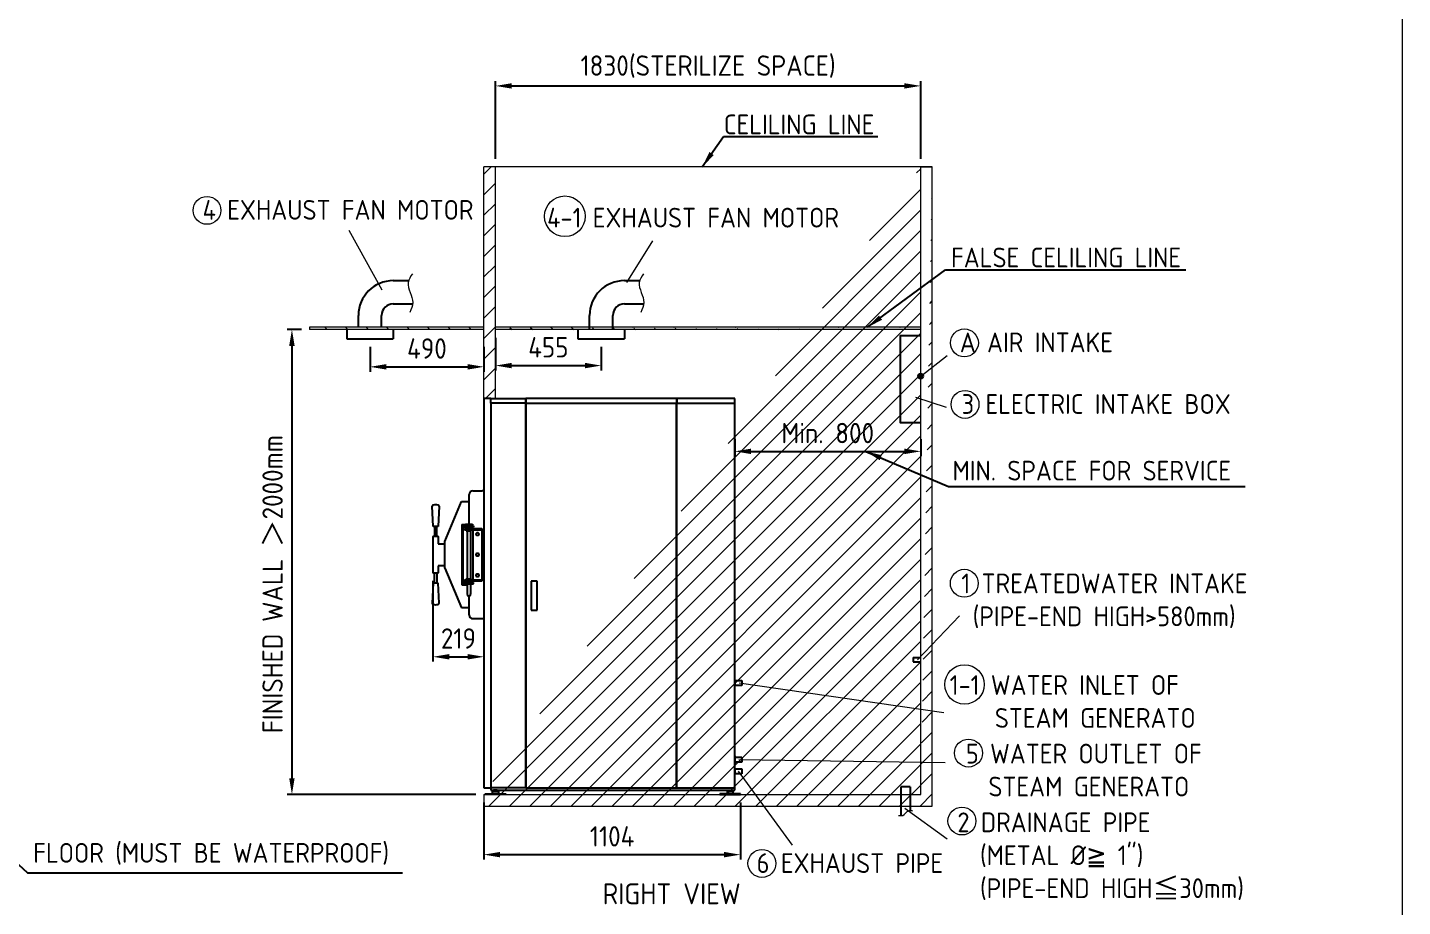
# Model space of a CAD drawing. Header units: millimetres. Extents: x -215875 to 27954, y -2277 to 15904.
# Drawn here: x 22036 to 27954, y 2395 to 6177 of the extents above; entities that cross this region are included whole.
import ezdxf

# ---------------------------------------------------------------- set-up
doc = ezdxf.new("R2010")
doc.units = ezdxf.units.MM
doc.header["$MEASUREMENT"] = 0
doc.linetypes.add('HIDDEN', pattern=[9.525, 6.35, -3.175])
doc.layers.get('0').update_dxf_attribs({"lineweight": 25})
for name, color, linetype, lineweight in [('D', 3, 'Continuous', 13), ('DIM', 3, 'Continuous', 9), ('F', 7, 'Continuous', 15), ('H', 2, 'HIDDEN', 15), ('S', 4, 'Continuous', 15)]:
    doc.layers.add(name, color=color, linetype=linetype, lineweight=lineweight)
doc.styles.get("Standard").update_dxf_attribs({"font": 'KAIU.TTF'})
doc.styles.add('STU25', font='isocp2.shx')
doc.dimstyles.new('STU25', dxfattribs={"dimscale": 35, "dimtxt": 2.5, "dimasz": 2, "dimexe": 0.6, "dimexo": 1, "dimgap": 1, "dimtad": 1, "dimdsep": 46, "dimtxsty": 'STU25', "dimcen": 2, "dimazin": 2, "dimtfac": 1, "dimtmove": 0, "dimatfit": 3, "dimfxl": 0, "dimtolj": 1, "dimtzin": 0, "dimarcsym": 0})
doc.dimstyles.new('STU25$7', dxfattribs={"dimscale": 35, "dimtxt": 2.5, "dimasz": 2, "dimexe": 1.25, "dimexo": 0.625, "dimgap": 1, "dimtad": 0, "dimdec": 4, "dimdsep": 46, "dimtxsty": 'STU25', "dimcen": 2.5, "dimazin": 2, "dimtfac": 1, "dimtdec": 4, "dimtmove": 0, "dimatfit": 3, "dimfxl": 0, "dimtolj": 1, "dimtzin": 0, "dimarcsym": 0})
pattern_1 = [(45, (222423.63, 18353.284), (-44.194174, 44.194174), [])]
pattern_2 = [(135, (222423.63, 18353.284), (-44.194174, -44.194174), [])]

# ---------------------------------------------------------------- blocks, each defined once
blk = doc.blocks.new('*D1')
at = {"layer": 'D', "color": 0, "lineweight": -2}
for p, q in [((24050.1, 4841.8), (24050.1, 4701.1)), ((24505.1, 4802.6), (24505.1, 4701.1)), ((24120.1, 4722.1), (24435.1, 4722.1))]:
    blk.add_line(p, q, dxfattribs=at)
at = {"layer": 'D', "color": 0}
for points in [[(24120.1, 4733.8), (24120.1, 4710.5), (24050.1, 4722.1)], [(24435.1, 4710.5), (24435.1, 4733.8), (24505.1, 4722.1)]]:
    blk.add_solid(points, dxfattribs=at)
at = {"layer": 'Defpoints', "color": 0}
for p in [(24050.1, 4876.8), (24505.1, 4837.6), (24505.1, 4722.1)]:
    blk.add_point(p, dxfattribs=at)
at = {"layer": 'D', "color": 0, "insert": (24277.6, 4800.9), "char_height": 87.5, "attachment_point": 5, "style": 'STU25'}
blk.add_mtext('\\A1;455', dxfattribs=at)
blk = doc.blocks.new('*D5')
at = {"layer": 'D', "color": 0, "lineweight": -2}
for p, q in [((25080.1, 4405.2), (25080.1, 4332)), ((25880.1, 4405.2), (25880.1, 4332)), ((25150.1, 4353), (25810.1, 4353))]:
    blk.add_line(p, q, dxfattribs=at)
at = {"layer": 'D', "color": 0}
for points in [[(25150.1, 4364.7), (25150.1, 4341.3), (25080.1, 4353)], [(25810.1, 4341.3), (25810.1, 4364.7), (25880.1, 4353)]]:
    blk.add_solid(points, dxfattribs=at)
at = {"layer": 'Defpoints', "color": 0}
for p in [(25080.1, 4440.2), (25880.1, 4440.2), (25880.1, 4353)]:
    blk.add_point(p, dxfattribs=at)
at = {"layer": 'D', "color": 0, "insert": (25480.1, 4431.7), "char_height": 87.5, "attachment_point": 5, "style": 'STU25'}
blk.add_mtext('\\A1;{\\Fisocp2.shx;Min. 800}', dxfattribs=at)
blk = doc.blocks.new('*D8')
at = {"layer": 'D', "color": 0, "lineweight": -2}
for p, q in [((24000.1, 2841.8), (24000.1, 2596.9)), ((25104.1, 2842.3), (25104.1, 2596.9)), ((24070.1, 2617.9), (25034.1, 2617.9))]:
    blk.add_line(p, q, dxfattribs=at)
at = {"layer": 'D', "color": 0}
for points in [[(24070.1, 2629.6), (24070.1, 2606.2), (24000.1, 2617.9)], [(25034.1, 2606.2), (25034.1, 2629.6), (25104.1, 2617.9)]]:
    blk.add_solid(points, dxfattribs=at)
at = {"layer": 'Defpoints', "color": 0}
for p in [(24000.1, 2876.8), (25104.1, 2877.3), (25104.1, 2617.9)]:
    blk.add_point(p, dxfattribs=at)
at = {"layer": 'D', "color": 0, "insert": (24552.1, 2696.7), "char_height": 87.5, "attachment_point": 5, "style": 'STU25'}
blk.add_mtext('\\A1;1104', dxfattribs=at)
blk = doc.blocks.new('*D11')
at = {"layer": 'D', "color": 0, "lineweight": -2}
for p, q in [((23510.1, 4802.6), (23510.1, 4695.7)), ((24000.1, 4802.6), (24000.1, 4695.7)), ((23580.1, 4716.7), (23930.1, 4716.7))]:
    blk.add_line(p, q, dxfattribs=at)
at = {"layer": 'D', "color": 0}
for points in [[(23580.1, 4728.4), (23580.1, 4705), (23510.1, 4716.7)], [(23930.1, 4705), (23930.1, 4728.4), (24000.1, 4716.7)]]:
    blk.add_solid(points, dxfattribs=at)
at = {"layer": 'Defpoints', "color": 0}
for p in [(23510.1, 4837.6), (24000.1, 4837.6), (24000.1, 4716.7)]:
    blk.add_point(p, dxfattribs=at)
at = {"layer": 'D', "color": 0, "insert": (23755.1, 4795.5), "char_height": 87.5, "attachment_point": 5, "style": 'STU25'}
blk.add_mtext('\\A1;490', dxfattribs=at)
blk = doc.blocks.new('*D13')
at = {"layer": 'Defpoints', "color": 0}
for p in [(23781.1, 3830.5), (24000.1, 3635.4), (24000.1, 3469.2)]:
    blk.add_point(p, dxfattribs=at)
at = {"layer": 'DIM', "color": 0, "lineweight": -2}
for p, q in [((23781.1, 3795.5), (23781.1, 3448.2)), ((24000.1, 3600.4), (24000.1, 3448.2)), ((23851.1, 3469.2), (23930.1, 3469.2))]:
    blk.add_line(p, q, dxfattribs=at)
at = {"layer": 'DIM', "color": 0}
for points in [[(23851.1, 3480.9), (23851.1, 3457.5), (23781.1, 3469.2)], [(23930.1, 3457.5), (23930.1, 3480.9), (24000.1, 3469.2)]]:
    blk.add_solid(points, dxfattribs=at)
at = {"layer": 'DIM', "color": 0, "insert": (23890.6, 3547.9), "char_height": 87.5, "attachment_point": 5, "style": 'STU25'}
blk.add_mtext('\\A1;219', dxfattribs=at)
blk = doc.blocks.new('*D18')
at = {"layer": 'D', "color": 0, "lineweight": -2}
for p, q in [((23215.1, 4876.8), (23152.9, 4876.8)), ((23173.9, 4806.8), (23173.9, 2946.8)), ((23965.1, 2876.8), (23152.9, 2876.8))]:
    blk.add_line(p, q, dxfattribs=at)
at = {"layer": 'D', "color": 0}
for points in [[(23185.6, 4806.8), (23162.2, 4806.8), (23173.9, 4876.8)], [(23162.2, 2946.8), (23185.6, 2946.8), (23173.9, 2876.8)]]:
    blk.add_solid(points, dxfattribs=at)
at = {"layer": 'Defpoints', "color": 0}
for p in [(23250.1, 4876.8), (23173.9, 2876.8), (24000.1, 2876.8)]:
    blk.add_point(p, dxfattribs=at)
at = {"layer": 'D', "color": 0, "insert": (23047, 3140.2), "char_height": 87.5, "attachment_point": 1, "rotation": 90, "style": 'STU25'}
blk.add_mtext('\\A1;{\\Fisocp2.shx;FINISHED WALL \\f新細明體|b0|i0|c136|p16;＞\\Fisocp2.shx;2000mm}', dxfattribs=at)
blk = doc.blocks.new('*D21')
at = {"layer": 'D', "color": 0, "lineweight": -2}
for p, q in [((24050.1, 5611.8), (24050.1, 5946.3)), ((24120.1, 5925.3), (25810.1, 5925.3)), ((25880.1, 5611.8), (25880.1, 5946.3))]:
    blk.add_line(p, q, dxfattribs=at)
at = {"layer": 'D', "color": 0}
for points in [[(24120.1, 5936.9), (24120.1, 5913.6), (24050.1, 5925.3)], [(25810.1, 5913.6), (25810.1, 5936.9), (25880.1, 5925.3)]]:
    blk.add_solid(points, dxfattribs=at)
at = {"layer": 'Defpoints', "color": 0}
for p in [(25880.1, 5925.3), (24050.1, 5576.8), (25880.1, 5576.8)]:
    blk.add_point(p, dxfattribs=at)
at = {"layer": 'D', "color": 0, "insert": (24965.1, 6008.4), "char_height": 87.5, "attachment_point": 5, "style": 'STU25'}
blk.add_mtext('\\A1;{\\Fisocp2.shx;1830(STERILIZE SPACE)}', dxfattribs=at)

msp = doc.modelspace()

# ---------------------------------------------------------------- hatches: boundary and pattern name
msp.add_hatch(color=256).paths.add_polyline_path([(25890.828, 4676.763, 1), (25869.307, 4676.763, 1)])
at = {"layer": 'H', "ltscale": 5}
h = msp.add_hatch(dxfattribs=at)
h.set_pattern_fill('ANSI31', color=256, scale=500, style=0)
h.set_pattern_definition(pattern_1)
h.paths.add_polyline_path([(25880.068, 5576.763), (25930.068, 5576.763)], flags=16)
h.paths.add_polyline_path([(25880.068, 5576.763), (25930.068, 5576.763)], flags=16)
h.paths.add_polyline_path([(25880.068, 5576.763), (25930.068, 5576.763)], flags=0)
h.paths.add_polyline_path([(25880.068, 5576.763), (25930.068, 5576.763)], flags=0)
h.paths.add_polyline_path([(25880.068, 5576.763), (25930.068, 5576.763)], flags=0)
h.paths.add_polyline_path([(25880.068, 5576.763), (25930.068, 5576.763)], flags=0)
h.paths.add_polyline_path([(25880.068, 5576.763), (25930.068, 5576.763)], flags=0)
h.paths.add_polyline_path([(25880.068, 5576.763), (25930.068, 5576.763)], flags=0)
h.paths.add_polyline_path([(25880.068, 5576.763), (25930.068, 5576.763)], flags=0)
h.paths.add_polyline_path([(25880.068, 5576.763), (25930.068, 5576.763)], flags=0)
h.paths.add_polyline_path([(25880.068, 5576.763), (25930.068, 5576.763)], flags=0)
h.paths.add_polyline_path([(25880.068, 5576.763), (25930.068, 5576.763)], flags=0)
h.paths.add_polyline_path([(25880.068, 5576.763), (25930.068, 5576.763)], flags=0)
h.paths.add_polyline_path([(25880.068, 5576.763), (25930.068, 5576.763)], flags=0)
h.paths.add_polyline_path([(25880.068, 5576.763), (25930.068, 5576.763)], flags=0)
h.paths.add_polyline_path([(25880.068, 5576.763), (25930.068, 5576.763)], flags=0)
h.paths.add_polyline_path([(25880.068, 5576.763), (25930.068, 5576.763)], flags=0)
h.paths.add_polyline_path([(25880.068, 5576.763), (25930.068, 5576.763)], flags=0)
h.paths.add_polyline_path([(25880.068, 5576.763), (25930.068, 5576.763)], flags=0)
h.paths.add_polyline_path([(25880.068, 5576.763), (25930.068, 5576.763)], flags=0)
h.paths.add_polyline_path([(25880.068, 5576.763), (25930.068, 5576.763)], flags=0)
h.paths.add_polyline_path([(25880.068, 5576.763), (25930.068, 5576.763)], flags=0)
h.paths.add_polyline_path([(25880.068, 5576.763), (25930.068, 5576.763)], flags=0)
h.paths.add_polyline_path([(25880.068, 5576.763), (25930.068, 5576.763)], flags=0)
h.paths.add_polyline_path([(25880.068, 5576.763), (25930.068, 5576.763)], flags=0)
h.paths.add_polyline_path([(25880.068, 5576.763), (25930.068, 5576.763)], flags=0)
h.paths.add_polyline_path([(25880.068, 5576.763), (25930.068, 5576.763)], flags=0)
h.paths.add_polyline_path([(25880.068, 5576.763), (25930.068, 5576.763)], flags=0)
h.paths.add_polyline_path([(25880.068, 5576.763), (25930.068, 5576.763)], flags=0)
h.paths.add_polyline_path([(25880.068, 5576.763), (25930.068, 5576.763)], flags=0)
edge = h.paths.add_edge_path()
edge.add_line((25930.068, 2826.763), (25930.068, 5576.763))
edge.add_line((25880.068, 2876.763), (25880.068, 5576.763))
edge.add_line((24000.068, 2826.763), (25930.068, 2826.763))
edge.add_line((24000.068, 2876.763), (25880.068, 2876.763))
edge.add_line((24000.068, 2876.763), (24000.068, 2826.763))
h = msp.add_hatch(dxfattribs=at)
h.set_pattern_fill('ANSI31', color=256, scale=500, style=0)
h.set_pattern_definition(pattern_1)
h.paths.add_polyline_path([(24050.068, 5576.763), (24000.068, 5576.763), (24000.068, 4579.763), (24050.068, 4579.763)])
at = {"layer": 'H'}
h = msp.add_hatch(dxfattribs=at)
h.set_pattern_fill('ANSI31', color=256, scale=500, angle=90, style=0)
h.set_pattern_definition(pattern_2)
h.paths.add_polyline_path([(23999.337, 4886.763), (23249.337, 4886.763), (23249.337, 4876.763), (23999.337, 4876.763)])
h = msp.add_hatch(dxfattribs=at)
h.set_pattern_fill('ANSI31', color=256, scale=500, angle=90, style=0)
h.set_pattern_definition(pattern_2)
h.paths.add_polyline_path([(25880.068, 4876.148), (25880.068, 4886.763)])
h.paths.add_polyline_path([(25880.068, 4876.148), (25880.068, 4886.763)], flags=16)
h.paths.add_polyline_path([(25880.068, 4876.148), (25880.068, 4886.763)], flags=0)
edge = h.paths.add_edge_path()
edge.add_line((25880.068, 4886.763), (24050.068, 4886.763))
edge.add_line((25880.068, 4876.763), (24050.068, 4876.763))
edge.add_line((24050.068, 4876.763), (24050.068, 4888.141))

# ---------------------------------------------------------------- linework, layer by layer
for p, q in [((23610.068, 5087.512), (23675.988, 5087.512)), ((24605.068, 5087.512), (24670.988, 5087.512)), ((23610.068, 4987.512), (23693.362, 4987.512)), ((24605.068, 4987.512), (24688.362, 4987.512)), ((23460.068, 4886.763), (23460.068, 4937.512)), ((23560.068, 4886.763), (23560.068, 4937.512)), ((24455.068, 4876.763), (24455.068, 4937.512)), ((24555.068, 4876.763), (24555.068, 4937.512)), ((23410.068, 4876.763), (23410.068, 4837.62)), ((23610.068, 4876.763), (23610.068, 4837.62)), ((24405.068, 4876.763), (24405.068, 4837.62)), ((24605.068, 4876.763), (24605.068, 4837.62)), ((23410.068, 4837.62), (23610.068, 4837.62)), ((24405.068, 4837.62), (24605.068, 4837.62)), ((24000.068, 4579.763), (24000.068, 2904.763)), ((24030.068, 4579.763), (24000.068, 4579.763)), ((24030.068, 4559.763), (24030.068, 4579.763)), ((24030.068, 4579.763), (24180.068, 4579.763)), ((24030.068, 4559.763), (24030.068, 2904.763)), ((24180.068, 4559.763), (24030.068, 4559.763)), ((24180.068, 4579.763), (24180.068, 4559.763)), ((24180.068, 4559.763), (24180.068, 2904.763)), ((24181.068, 4559.763), (24181.068, 4579.763)), ((24829.068, 4579.763), (24181.068, 4579.763)), ((24181.068, 2904.763), (24181.068, 4559.763)), ((24181.068, 4559.763), (24829.068, 4559.763)), ((24181.068, 4559.763), (24828.068, 4559.763)), ((24829.08, 4579.763), (24829.068, 4559.763)), ((24829.068, 2904.763), (24829.068, 4559.763)), ((25080.068, 4579.763), (24830.068, 4579.763)), ((24830.068, 4579.763), (24830.068, 4559.763)), ((24830.068, 2904.763), (24830.068, 4559.763)), ((24830.068, 4559.763), (25080.068, 4559.763)), ((25080.068, 4559.763), (25080.068, 4579.763)), ((25080.068, 2904.763), (25080.068, 4559.763)), ((23937.068, 4040.263), (23937.068, 4167.263)), ((23953.068, 4183.263), (23992.068, 4183.263)), ((23782.067, 4030.251), (23777.567, 4117.251)), ((23807.567, 4117.251), (23803.067, 4030.251)), ((23831.567, 3965.763), (23904.317, 4136.763)), ((23904.317, 4136.763), (23937.068, 4136.763)), ((23803.067, 4030.251), (23782.067, 4030.251)), ((23787.817, 4030.251), (23787.817, 3987.013)), ((23797.317, 3987.013), (23797.317, 4030.251)), ((23905.567, 4038.263), (23920.568, 4038.263)), ((23905.567, 4038.263), (23905.567, 3778.263)), ((23905.568, 4033.263), (23905.568, 3783.263)), ((23905.568, 4033.263), (23955.068, 4033.263)), ((23911.568, 3783.263), (23911.568, 4033.263)), ((23955.068, 4027.263), (23911.568, 4027.263)), ((23920.568, 4039.763), (23921.068, 4040.263)), ((23920.568, 4033.763), (23920.568, 4039.763)), ((23921.068, 4033.263), (23920.568, 4033.763)), ((23921.068, 4026.763), (23920.568, 4026.263)), ((23920.568, 4026.263), (23920.568, 4022.263)), ((23921.068, 4040.263), (23950.068, 4040.263)), ((23950.068, 4033.263), (23921.068, 4033.263)), ((23950.068, 4026.763), (23921.068, 4026.763)), ((23927.568, 4033.263), (23943.568, 4033.263)), ((23927.568, 4027.263), (23927.568, 4026.763)), ((23943.568, 4026.763), (23943.568, 4027.263)), ((23950.068, 4040.263), (23950.568, 4039.763)), ((23950.568, 4033.763), (23950.068, 4033.263)), ((23950.068, 4026.763), (23950.568, 4026.263)), ((23950.568, 4039.763), (23950.568, 4033.763)), ((23950.568, 4022.263), (23950.568, 4026.263)), ((23955.068, 4027.263), (23955.068, 4033.263)), ((23955.068, 4033.263), (23955.068, 4027.263)), ((23781.067, 3986.013), (23781.067, 3830.513)), ((23803.067, 3987.013), (23782.067, 3987.013)), ((23804.067, 3986.013), (23804.067, 3955.763)), ((23831.567, 3850.763), (23831.567, 3965.763)), ((23917.068, 4021.763), (23916.068, 4020.763)), ((23916.068, 4016.763), (23916.068, 4020.763)), ((23917.068, 4015.763), (23916.068, 4016.763)), ((23917.068, 4021.763), (23991.568, 4021.763)), ((23917.068, 4015.763), (23991.568, 4015.763)), ((23921.068, 4021.763), (23920.568, 4022.263)), ((23921.068, 4021.763), (23923.568, 4021.763)), ((23923.568, 4015.763), (23923.568, 4012.263)), ((23923.568, 4012.263), (23924.068, 4011.763)), ((23924.068, 4011.763), (23947.068, 4011.763)), ((23927.568, 4011.763), (23927.568, 3804.763)), ((23943.568, 3804.763), (23943.568, 4011.763)), ((23947.568, 4012.263), (23947.068, 4011.763)), ((23947.568, 4021.763), (23950.068, 4021.763)), ((23947.568, 4012.263), (23947.568, 4015.763)), ((23950.568, 4022.263), (23950.068, 4021.763)), ((23951.568, 4015.763), (23951.568, 4021.763)), ((23953.568, 3800.763), (23953.568, 4015.763)), ((23975.068, 4001.763), (23970.068, 4001.763)), ((23970.068, 3991.763), (23975.068, 3991.763)), ((23991.568, 4021.763), (23991.568, 3794.763)), ((23804.067, 3955.763), (23831.567, 3955.763)), ((23975.068, 3913.263), (23970.068, 3913.263)), ((23804.067, 3860.763), (23804.067, 3830.513)), ((23831.567, 3860.763), (23804.067, 3860.763)), ((23831.567, 3850.763), (23904.315, 3679.763)), ((23970.068, 3903.263), (23975.068, 3903.263)), ((23803.067, 3829.513), (23782.067, 3829.513)), ((23787.817, 3786.276), (23787.817, 3829.513)), ((23797.317, 3829.513), (23797.317, 3786.276)), ((23955.068, 3789.263), (23911.568, 3789.263)), ((23917.068, 3800.763), (23916.068, 3799.763)), ((23916.068, 3799.763), (23916.068, 3795.763)), ((23917.068, 3794.763), (23916.068, 3795.763)), ((23917.068, 3800.763), (23991.568, 3800.763)), ((23991.568, 3794.763), (23917.068, 3794.763)), ((23921.068, 3794.763), (23920.568, 3794.263)), ((23920.568, 3790.263), (23920.568, 3794.263)), ((23921.068, 3789.763), (23920.568, 3790.263)), ((23921.068, 3794.763), (23923.568, 3794.763)), ((23950.068, 3789.763), (23921.068, 3789.763)), ((23923.568, 3804.263), (23924.068, 3804.763)), ((23923.568, 3800.763), (23923.568, 3804.263)), ((23924.068, 3804.763), (23947.068, 3804.763)), ((23947.568, 3804.263), (23947.068, 3804.763)), ((23947.568, 3804.263), (23947.568, 3800.763)), ((23947.568, 3794.763), (23950.068, 3794.763)), ((23950.568, 3794.263), (23950.068, 3794.763)), ((23950.068, 3789.763), (23950.568, 3790.263)), ((23950.568, 3794.263), (23950.568, 3790.263)), ((23951.568, 3800.763), (23951.568, 3794.763)), ((23955.068, 3783.263), (23955.068, 3789.263)), ((23975.068, 3824.763), (23970.068, 3824.763)), ((23970.068, 3814.763), (23975.068, 3814.763)), ((23991.568, 3800.763), (23991.568, 3794.763)), ((24203.068, 3794.763), (24203.068, 3669.763)), ((24230.068, 3794.763), (24203.068, 3794.763)), ((24230.068, 3669.763), (24230.068, 3794.763)), ((23782.067, 3786.276), (23777.567, 3699.276)), ((23803.067, 3786.276), (23782.067, 3786.276)), ((23807.567, 3699.276), (23803.067, 3786.276)), ((23905.567, 3778.263), (23927.568, 3778.263)), ((23905.568, 3783.263), (23955.068, 3783.263)), ((23905.568, 3783.263), (23955.068, 3783.263)), ((23905.568, 3783.263), (23911.568, 3783.263)), ((23911.568, 3783.263), (23955.068, 3783.263)), ((23927.568, 3783.263), (23927.568, 3741.263)), ((23927.568, 3741.263), (23929.568, 3731.263)), ((23929.568, 3731.263), (23941.568, 3731.263)), ((23937.068, 3649.263), (23937.068, 3731.263)), ((23941.568, 3731.263), (23943.568, 3741.263)), ((23943.568, 3741.263), (23943.568, 3783.263)), ((23937.068, 3679.763), (23904.315, 3679.763)), ((24203.068, 3669.763), (24230.068, 3669.763)), ((23953.068, 3633.263), (23992.068, 3633.263)), ((25847.692, 3466.763), (25880.068, 3466.763)), ((25847.692, 3466.763), (25847.692, 3446.763)), ((25847.692, 3446.763), (25880.068, 3446.763)), ((25080.068, 3367.613), (25110.068, 3367.613)), ((25080.068, 3367.613), (25080.068, 3345.913)), ((25110.068, 3345.913), (25080.068, 3345.913)), ((25110.068, 3367.613), (25110.068, 3345.913)), ((25080.068, 3043.763), (25080.068, 3009.763)), ((25080.068, 3037.613), (25080.068, 3015.913)), ((25080.068, 3037.613), (25110.068, 3037.613)), ((25110.068, 3037.613), (25110.068, 3015.913)), ((25110.068, 3015.913), (25080.068, 3015.913)), ((25080.068, 2987.613), (25080.068, 2965.913)), ((25080.068, 2987.613), (25110.068, 2987.613)), ((25110.068, 2965.913), (25080.068, 2965.913)), ((25110.068, 2987.613), (25110.068, 2965.913)), ((24000.068, 2904.763), (24030.068, 2904.763)), ((24180.068, 2904.763), (24030.068, 2904.763)), ((24030.068, 2904.763), (24030.068, 2894.763)), ((24181.068, 2904.763), (24829.068, 2904.763)), ((24830.068, 2904.763), (25080.068, 2904.763)), ((25080.068, 2894.763), (25080.068, 2904.763)), ((25835.068, 2909.138), (25795.068, 2909.138)), ((25795.068, 2909.138), (25795.068, 2785.881)), ((25835.068, 2909.138), (25835.068, 2807.715)), ((24005.568, 2879.763), (24094.568, 2879.763)), ((24005.568, 2876.763), (24005.568, 2879.763)), ((24094.568, 2876.763), (24005.568, 2876.763)), ((24030.068, 2894.763), (25080.068, 2894.763)), ((24036.788, 2883.044), (24033.508, 2879.763)), ((24036.788, 2879.763), (24036.788, 2889.763)), ((24036.788, 2889.763), (24063.347, 2889.763)), ((24057.968, 2894.763), (24042.168, 2894.763)), ((24042.168, 2889.763), (24042.168, 2894.763)), ((24057.968, 2894.763), (24057.968, 2889.763)), ((24063.347, 2889.763), (24063.347, 2879.763)), ((24063.347, 2883.044), (24066.627, 2879.763)), ((24094.568, 2879.763), (24094.568, 2876.763)), ((25015.568, 2879.763), (25015.568, 2876.763)), ((25104.568, 2879.763), (25015.568, 2879.763)), ((25015.568, 2876.763), (25104.568, 2876.763)), ((25046.788, 2883.044), (25043.508, 2879.763)), ((25046.788, 2889.763), (25046.788, 2879.763)), ((25073.347, 2889.763), (25046.788, 2889.763)), ((25052.168, 2894.763), (25052.168, 2889.763)), ((25052.168, 2894.763), (25067.968, 2894.763)), ((25067.968, 2889.763), (25067.968, 2894.763)), ((25073.347, 2879.763), (25073.347, 2889.763)), ((25073.347, 2883.044), (25076.627, 2879.763)), ((25104.568, 2876.763), (25104.568, 2879.763))]:
    msp.add_line(p, q)
msp.add_lwpolyline([(25880.068, 4850.633), (25792.482, 4850.633), (25792.482, 4476.763), (25880.068, 4476.763)])
msp.add_circle((25880.068, 4676.763), 10.761)
for centre, radius, start, end in [((23610.068, 4937.512), 150, 90, 180), ((24605.068, 4937.512), 150, 90, 180), ((23610.068, 4937.512), 50, 90, 180), ((24605.068, 4937.512), 50, 90, 180), ((23953.068, 4167.263), 16, 90, 180), ((23992.068, 4167.263), 16, 60, 90), ((23782.573, 4117.251), 5.007, 101.3528854, 180), ((23792.567, 4067.478), 55.773, 78.6471146, 101.3528854), ((23802.56, 4117.251), 5.007, 354.0781277, 78.6471146), ((23782.067, 3986.013), 1, 90, 180), ((23803.067, 3986.013), 1, 0, 90), ((23970.068, 3996.763), 5, 90, 270), ((23975.068, 3996.763), 5, 270, 87.1370703), ((23970.068, 3908.263), 5, 90, 270), ((23975.068, 3908.263), 5, 270, 90), ((23782.067, 3830.513), 1, 180, 270), ((23803.067, 3830.513), 1, 270, 0), ((23970.068, 3819.763), 5, 90, 270), ((23975.068, 3819.763), 5, 270, 90), ((23782.573, 3699.276), 5.007, 180, 258.6471146), ((23792.567, 3749.048), 55.773, 258.6471146, 281.3528854), ((23802.56, 3699.276), 5.007, 281.3528854, 5.9218723), ((23953.068, 3649.263), 16, 180, 270), ((23992.068, 3649.263), 16, 270, 300)]:
    msp.add_arc(centre, radius, start, end)
at = {"layer": 'D'}
for p, q in [((23562.779, 5046.928), (23419.943, 5302.772)), ((24615.418, 5079.56), (24727.86, 5258.52)), ((25880.068, 4676.763), (25994.147, 4765.097)), ((25857.635, 4586.445), (25989.348, 4543.124)), ((25866.943, 3456.763), (26047.737, 3646.06)), ((25098.923, 3356.763), (25980.213, 3229.731)), ((25097.026, 3026.763), (25984.901, 3014.122)), ((25094.497, 2976.763), (25327.096, 2659.258)), ((25811.537, 2817.934), (25993.434, 2686.137))]:
    msp.add_line(p, q, dxfattribs=at)
for centre, radius in [((22808.47, 5389.948), 60), ((24348.908, 5364.334), 87.5), ((26068.384, 4819.787), 60), ((26070.922, 4555.007), 60), ((26067.889, 3785.563), 60), ((26068.891, 3350.173), 85), ((26085.947, 3054.909), 60), ((26057.574, 2762.59), 60), ((25196.867, 2580.002), 60)]:
    msp.add_circle(centre, radius, dxfattribs=at)
for points in [[(23692.302, 5117.089), (23674.04, 5079.184), (23693.707, 4992.846), (23681.064, 4950.73)], [(24687.302, 5117.089), (24669.04, 5079.184), (24688.707, 4992.846), (24676.064, 4950.73)], [(25784.404, 2787.021), (25802.733, 2787.021), (25829.138, 2806.891), (25844.361, 2806.891)]]:
    msp.add_spline(points, degree=3, dxfattribs=at)
at = {"layer": 'F', "color": 6}
msp.add_lwpolyline([(14768.864, 9312.832), (14768.864, 42.832), (27953.864, 42.832), (27953.864, 9312.832)], close=True, dxfattribs=at)
msp.add_lwpolyline([(14768.864, 9312.832), (14768.864, 42.832), (27953.864, 42.832), (27953.864, 9312.832)], close=True, dxfattribs=at)
at = {"layer": 'H'}
for p, q in [((24050.068, 4876.763), (24050.068, 4888.141)), ((25880.068, 4876.148), (25880.068, 4886.763))]:
    msp.add_line(p, q, dxfattribs=at)
at = {"layer": 'S'}
for p, q in [((25880.068, 5576.763), (24000.068, 5576.763)), ((24000.068, 4579.763), (24000.068, 5576.763)), ((24050.068, 4579.763), (24050.068, 5576.763)), ((25880.068, 2876.763), (25880.068, 5576.763)), ((25930.068, 5576.763), (25880.068, 5576.763)), ((25880.068, 5576.763), (25930.068, 5576.763)), ((25930.068, 2826.763), (25930.068, 5576.763)), ((23250.068, 4886.763), (23250.068, 4876.763)), ((24000.068, 4886.763), (23250.068, 4886.763)), ((24000.068, 4876.763), (23250.068, 4876.763)), ((24000.068, 4876.763), (24000.068, 4886.763)), ((25880.068, 4886.763), (24050.068, 4886.763)), ((25880.068, 4876.763), (24050.068, 4876.763)), ((25880.068, 4876.148), (25880.068, 4886.763)), ((24000.068, 2876.763), (25880.068, 2876.763)), ((24000.068, 2876.763), (24000.068, 2826.763)), ((24000.068, 2826.763), (25930.068, 2826.763))]:
    msp.add_line(p, q, dxfattribs=at)

# ---------------------------------------------------------------- texts
at = {"layer": 'D', "color": 11, "char_height": 85, "attachment_point": 1}
for s, insert in [('{\\Fisocp.shx;\\C3;CELILING LINE}', (25032.668, 5802.017)), ('{\\Fisocp2.shx;\\C3;4 EXHAUST FAN MOTOR}', (22789.431, 5434.477)), ('{\\Fisocp2.shx;\\C3;4-1 EXHAUST FAN MOTOR}', (24272.478, 5400.951)), ('{\\Fisocp2.shx;\\C3;FALSE CELILING LINE}', (26010.824, 5229.468)), ('{\\Fisocp2.shx;\\C3;A AIR INTAKE}', (26048.458, 4864.433)), ('{\\Fisocp2.shx;\\C3;3 ELECTRIC INTAKE BOX}', (26056.547, 4599.116)), ('{\\Fisocp2.shx;\\C3;MIN. SPACE FOR SERVICE}', (26016.968, 4312.507)), ('{\\Fisocp2.shx;\\C3;1 TREATEDWATER INTAKE\\P (PIPE-END HIGH>580mm)}', (26055.209, 3827.458)), ('{\\Fisocp2.shx;\\C3;1-1 WATER INLET OF \\P    STEAM GENERATO}', (26004.94, 3390.222)), ('{\\Fisocp2.shx;\\C3;5 WATER OUTLET OF \\P  STEAM GENERATO}', (26074.548, 3095.036)), ('{\\Fisocp2.shx;\\C3;2 DRAINAGE PIPE \\P  (METAL %%C\\f新細明體|b0|i0|c136|p18;≧\\Fisocp2.shx; 1")\\P  (PIPE-END HIGH\\f標楷體|b0|i0|c136|p65;≦\\Fisocp2.shx;30mm)}', (26038.246, 2799.536)), ('{\\Fisocp2.shx;\\C3;FLOOR (MUST BE WATERPROOF)}', (22060.481, 2668.04)), ('{\\Fisocp2.shx;\\C3;6 EXHAUST PIPE}', (25174.153, 2623.943))]:
    msp.add_mtext(s, dxfattribs=dict(at, insert=insert))
at = {"layer": 'D', "insert": (24511.434, 2494.535), "char_height": 90, "attachment_point": 1}
msp.add_mtext('{\\Fisocp2.shx;\\C11;RIGHT VIEW}', dxfattribs=at)

# ---------------------------------------------------------------- dimensions: what is measured, and where the dimension line sits
at = {"layer": 'D'}
for base, p1, p2, text, picture, middle in [((25880.068, 5925.276), (24050.068, 5576.763), (25880.068, 5576.763), '{\\Fisocp2.shx;<>(STERILIZE SPACE)}', '*D21', (24965.068, 5925.276)), ((25880.068, 4352.991), (25080.068, 4440.229), (25880.068, 4440.229), '{\\Fisocp2.shx;Min. <>}', '*D5', (25480.068, 4352.991))]:
    dim = msp.add_linear_dim(base=base, p1=p1, p2=p2, text=text, dimstyle='STU25', dxfattribs=at)
    dim.commit()
    dim.dimension.update_dxf_attribs({"geometry": picture, "text_midpoint": middle, "dimtype": 160})
dim = msp.add_linear_dim(base=(23173.912, 2876.763), p1=(23250.068, 4876.763), p2=(24000.068, 2876.763), angle=90, text='{\\Fisocp2.shx;FINISHED WALL \\f新細明體|b0|i0|c136|p16;＞\\Fisocp2.shx;<>mm}', dimstyle='STU25', dxfattribs=at)
dim.commit()
dim.dimension.update_dxf_attribs({"geometry": '*D18', "text_midpoint": (23173.912, 3804.713), "dimtype": 160})
for base, p1, p2, picture, middle in [((24000.068, 4716.701), (23510.068, 4837.62), (24000.068, 4837.62), '*D11', (23755.068, 4716.701)), ((24505.068, 4722.124), (24050.068, 4876.763), (24505.068, 4837.62), '*D1', (24277.568, 4722.124)), ((25104.068, 2617.907), (24000.068, 2876.763), (25104.068, 2877.263), '*D8', (24552.068, 2617.907))]:
    dim = msp.add_linear_dim(base=base, p1=p1, p2=p2, dimstyle='STU25', dxfattribs=at)
    dim.commit()
    dim.dimension.update_dxf_attribs({"geometry": picture, "text_midpoint": middle, "dimtype": 160})
at = {"layer": 'DIM'}
dim = msp.add_linear_dim(base=(24000.068, 3469.191), p1=(23781.067, 3830.513), p2=(24000.068, 3635.407), dimstyle='STU25', dxfattribs=at)
dim.commit()
dim.dimension.update_dxf_attribs({"geometry": '*D13', "text_midpoint": (23890.567, 3547.941)})

# ---------------------------------------------------------------- leaders
at = {"layer": 'D'}
for points in [[(24940.068, 5576.763), (25031.614, 5707.895), (25695.247, 5707.895)], [(25650.842, 4886.763), (25987.343, 5134.37), (27021.976, 5134.37)], [(25643.772, 4352.991), (26000.47, 4201.279), (27276.562, 4201.279)], [(21667.177, 2876.763), (22036.273, 2539.855), (23649.296, 2539.855)]]:
    msp.add_leader(points, dimstyle='STU25$7', override={"dimgap": 1, "dimtad": 0}, dxfattribs=at)

doc.saveas('drawing.dxf')
